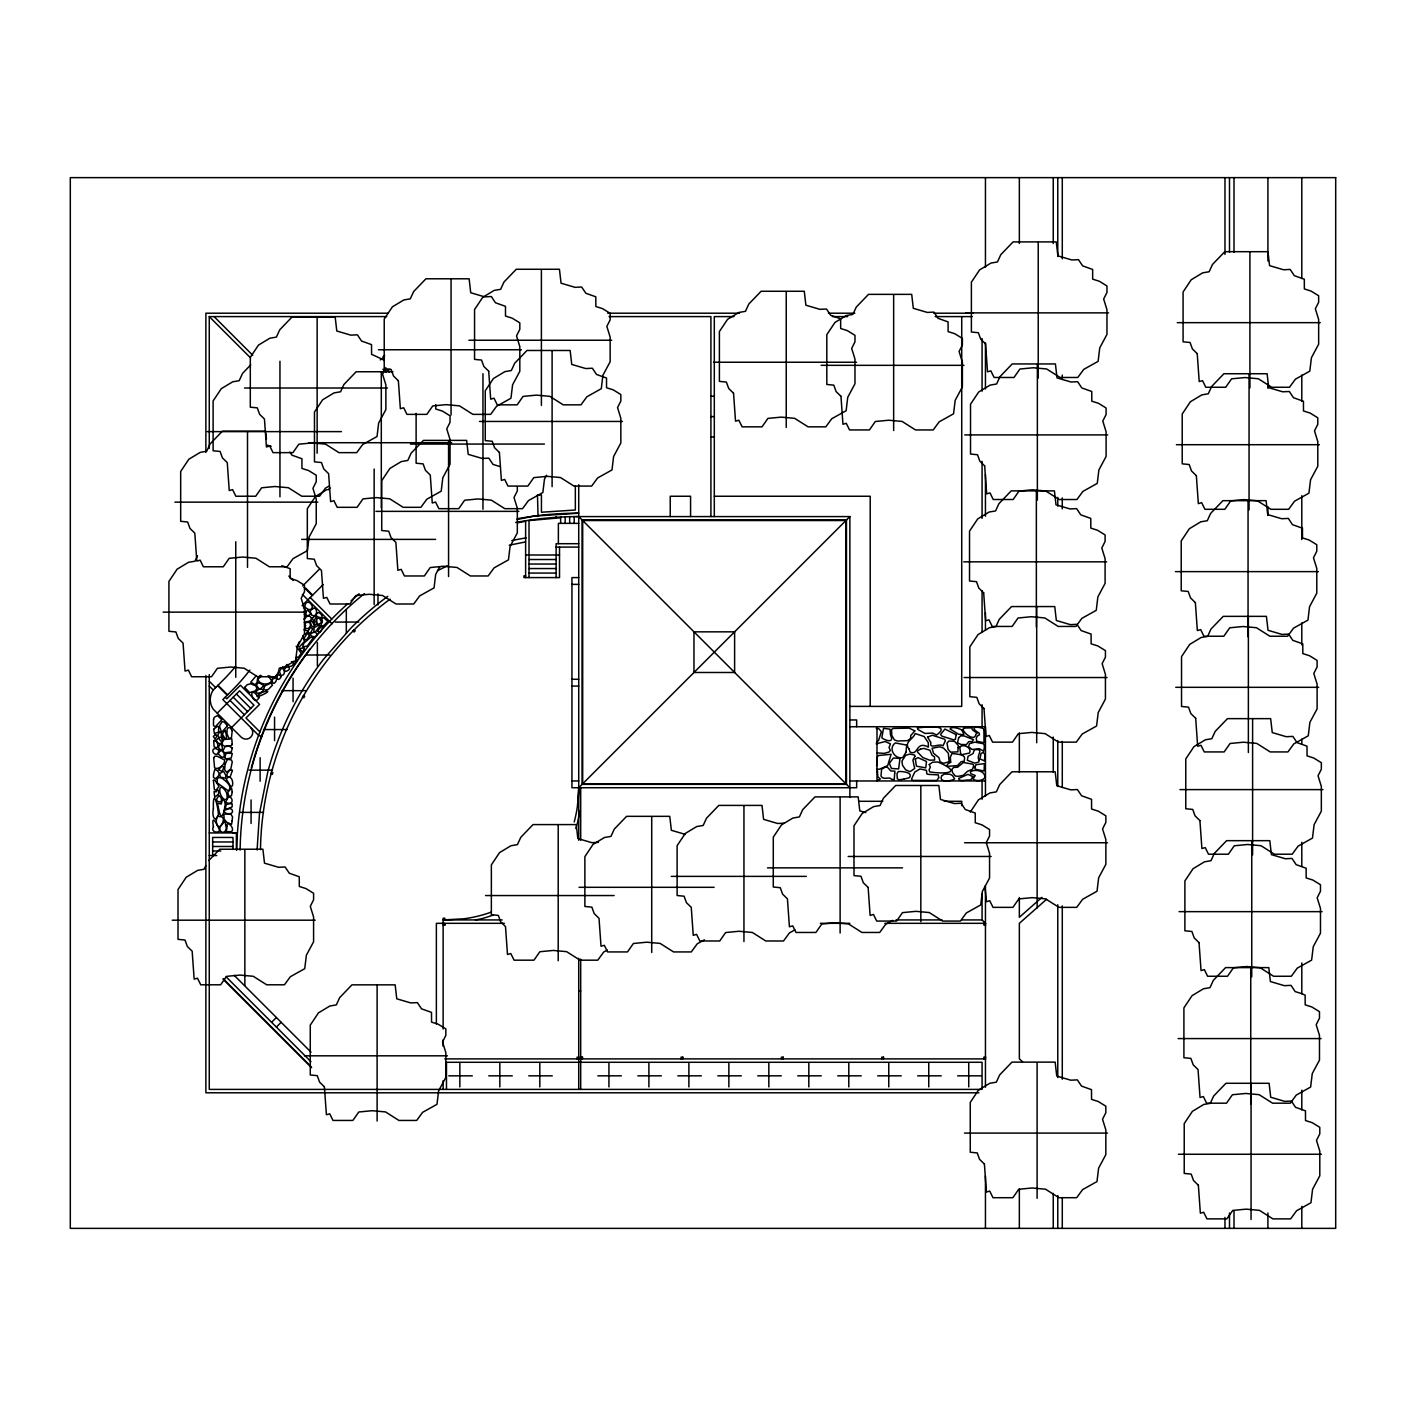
<?xml version="1.0" encoding="UTF-8"?>
<svg xmlns="http://www.w3.org/2000/svg" width="1406" height="1406" viewBox="0 0 1406 1406"><rect width="100%" height="100%" fill="white"/><g stroke="black" fill="none" stroke-linecap="round" stroke-linejoin="round"><path stroke-width="1.5" d="M236.753 849.962C238.141 757.324 278.652 665.46 347.88 603.613M240.127 850.103C241.393 751.859 287.738 655.143 364.453 593.578M257.087 849.997L259.495 813.512L267.72 772.193A322.15 322.15 0 0 1 323.31 659.537L351.078 627.884A322.15 322.15 0 0 1 387.775 596.32M260.497 849.628C261.744 751.982 311.077 656.497 390.13 599.167M577.585 804.988L578.727 787.729L849.874 516.582L575.704 516.582M286.648 664.44C287.457 666.672 282.975 670.117 282.659 666.672M579.834 811.034L577.497 822.826A135.574 135.574 0 0 1 575.827 828.503M876.676 765.69L876.957 757.887L878.205 755.532L891.14 754.301L887.661 765.602L879.031 769.363L876.905 768.924M299.39 641.558L297.527 645.67L299.232 647.111L304.381 641.523L302.817 635.828M197.508 555.739L194.995 561.222L188.509 562.312L177.086 569.202L168.913 581.451L168.913 631.276L175.891 631.962L178.228 638.394L183.061 643.122L185.047 671.066L188.369 670.117L191.638 676.743L211.533 676.743L217.42 668.307L230.777 667.024L244.169 668.237L257.597 676.743L275.33 676.743L281.253 668.658L295.647 660.609L297.264 647.164L304.487 633.667L304.487 608.956L301.183 598.271L304.487 591.75L304.487 585.23L296.894 580.537L290.198 578.411L290.163 568.709L281.833 565.669M205.768 865.621L204.098 869.277L197.613 870.384L186.19 877.274L178.017 889.506L178.017 939.349L184.994 940.034L187.332 946.466L192.165 951.194L194.151 979.121L197.473 978.189L200.742 984.798L220.637 984.798L226.524 976.362L239.881 975.079L253.256 976.291L266.701 984.798L284.434 984.798L290.357 976.713L304.751 968.664L306.367 955.236L313.591 941.739L313.591 917.011L310.287 906.343L313.591 899.805L313.591 893.285L305.998 888.592L299.302 886.465L299.25 876.764L289.267 873.214L285.119 866.975L278.511 867.291L264.504 863.161L262.904 849.224L219.723 849.224L208.809 860.56M385.877 367.634L382.573 374.172L385.877 384.857L385.877 409.568L378.653 423.065L377.036 436.51L362.643 444.542L356.72 452.644L338.969 452.644L325.542 444.12L312.167 442.908L298.81 444.208L292.923 452.644L273.028 452.644L269.759 446.018L266.437 446.967L264.451 419.023L259.618 414.295L257.28 407.863L250.303 407.178L250.303 357.335L258.458 345.103L269.882 338.213L276.367 337.106L279.724 329.812L291.991 317.053L335.19 317.053L336.79 331.008L350.797 335.138L357.405 334.821L361.553 341.043L371.536 344.611L371.588 354.312L384.348 360.182M439.797 566.723L435.667 574.439L434.05 587.884L419.656 595.916L413.733 604L396 604L382.573 595.494L369.18 594.281L355.823 595.564L349.936 604L330.041 604L326.772 597.392L323.45 598.323L321.464 570.397L316.631 565.669L314.294 559.236L307.316 558.551L307.316 508.708L315.489 496.476L326.913 489.587M546.547 475.246L544.474 479.112L542.857 492.539L528.463 500.589L522.54 508.673L504.807 508.673L491.379 500.167L477.987 498.954L464.63 500.237L458.743 508.673L438.848 508.673L435.579 502.047L432.257 502.997L430.271 475.052L425.438 470.325L423.118 463.892L416.123 463.207L416.123 413.382M970.298 812.07L978.471 799.838L989.894 792.949L996.379 791.842L999.719 784.548L1012.004 771.789L1055.185 771.789L1056.785 785.726L1070.792 789.856L1077.4 789.539L1081.565 795.761L1091.548 799.329L1091.583 809.03L1098.279 811.157L1105.872 815.849L1105.872 822.369L1102.568 828.907L1105.872 839.575L1105.872 864.303L1098.648 877.801L1097.032 891.228L1082.638 899.278L1076.715 907.362L1058.982 907.362L1045.554 898.856L1032.162 897.643L1018.805 898.926L1012.918 907.362L993.023 907.362L989.754 900.736L986.432 901.685L984.938 886.29M304.153 612.541L305.155 609.94L303.344 606.337M387.986 369.198L386.211 371.518L382.907 369.251M256.384 675.513L250.76 682.191L255.101 684.704L256.947 682.718L257.755 677.569L260.391 675.267M250.725 364.892L242.535 373.416L239.196 380.692L232.711 381.799L221.287 388.689L213.114 400.938L213.114 450.764L220.092 451.449L222.429 457.881L227.262 462.609L229.248 490.553L232.57 489.604L235.839 496.23L255.734 496.23L261.621 487.794L274.978 486.511L288.353 487.724L301.798 496.23L319.531 496.23L325.454 488.146L329.039 486.125M302.659 585.933L319.373 569.202M250.76 727.552A6.784 6.784 0 0 1 250.76 737.148A6.784 6.784 0 0 1 241.182 737.148L213.237 709.204A16.977 16.977 0 0 1 213.237 690.03L222.833 680.434A197.402 197.402 0 0 0 235.54 666.444M302.097 605.652L323.204 584.545M217.209 713.176L239.582 690.803L253.959 705.179L231.603 727.552M271.586 1022.285L276.384 1017.505M276.384 1027.083L281.165 1022.285M328.09 489.886L330.094 487.917M304.258 618.658L305.383 617.269L304.399 614.088M278.74 669.221C282.237 663.175 288.23 675.899 280.743 675.319L279.214 670.592M1041.951 897.344L1019.35 917.292L1019.35 897.538M1046.556 899.313L1019.35 923.32L1019.35 1058.894L1022.549 1061.723M351.078 600.801L359.092 593.771M380.235 359.918L382.274 358.46L384.137 360.674M384.682 355.437L382.819 357.071L384.33 358.231M261.604 675.759L258.089 679.098C258.388 684.81 269.267 685.759 271.622 680.803L268.054 675.565M607.287 950.069L603.684 952.073L597.778 960.175L580.028 960.175L566.6 951.651L553.208 950.438L539.851 951.739L533.964 960.175L514.086 960.175L510.8 953.549L507.496 954.498L505.492 926.554L500.659 921.826L498.339 915.394L491.362 914.708L491.362 864.866L499.517 852.634L510.94 845.744L517.426 844.637L520.782 837.343L533.05 824.584L576.249 824.584L577.848 838.538L591.838 842.669L598.464 842.352M704.406 939.823L697.218 943.83L691.295 951.932L673.562 951.932L660.117 943.408L646.742 942.196L633.385 943.496L627.498 951.932L607.603 951.932L604.334 945.307L601.012 946.238L599.026 918.311L594.193 913.584L591.856 907.151L584.878 906.466L584.878 856.623L593.051 844.391L604.475 837.501L610.96 836.394L614.299 829.101L626.584 816.341L669.766 816.341L671.365 830.296L685.372 834.408M794.847 929.876L789.451 932.899L783.529 940.983L765.778 940.983L752.351 932.477L738.976 931.264L725.619 932.547L719.731 940.983L699.837 940.983L696.568 934.357L693.246 935.306L691.26 907.362L686.427 902.652L684.089 896.202L677.112 895.517L677.112 845.691L685.267 833.459L696.691 826.57L703.176 825.463L706.533 818.169L718.8 805.41L761.999 805.41L763.599 819.346L777.606 823.477L784.214 823.16M892.81 920.35L885.622 924.375L879.699 932.459L861.966 932.459L848.539 923.953L835.146 922.74L821.789 924.023L815.902 932.459L796.007 932.459L792.738 925.851L789.416 926.782L787.43 898.856L782.597 894.128L780.26 887.696L773.282 887.01L773.282 837.168L781.455 824.935L792.879 818.046L799.364 816.939L802.703 809.645L814.988 796.886L858.17 796.886L859.769 810.84L865.78 812.598M305.155 634.211L307.51 632.19L307.352 630.749L303.924 629.783M437.53 570.678L447.161 565.915M304.1 619.554L306.367 616.847C309.513 614.123 313.52 618.833 309.865 620.977L304.241 622.436M876.43 742.421L878.522 740.593L881.369 731.718L878.803 728.66L876.219 728.326M517.303 519.447L534.034 516.125L578.727 513.19A342.343 342.343 0 0 0 517.18 518.761M517.496 522.856L525.616 521.239L525.616 577.585M509.271 545.177L525.616 541.925M475.439 919.928L481.625 918.698A135.574 135.574 0 0 0 492.908 915.13M878.152 779.996L880.367 778.959L877.836 776.85L877.467 770.804M876.237 743.809L885.182 741.524L890.473 743.897L889.031 747.5L890.367 750.488L888.979 752.017L884.427 753.352L877.239 752.966M560.643 517.76L529.008 520.572L529.008 577.585M965.588 312.87L1108.561 312.87M388.144 313.204L205.874 313.204L205.874 452.328M607.744 313.204L739.503 313.204M828.415 313.204L854.76 313.204M933.777 313.204L973.268 313.204M209.266 448.321L209.266 316.596L386.703 316.596M609.062 316.596L710.909 316.596L710.909 516.582M733.985 316.596L714.301 316.596L714.301 516.582M832.387 316.596L847.695 316.596M935.166 316.596L972.337 316.596M1177.279 322.659L1320.252 322.659M468.883 340.234L611.733 340.234M378.442 349.76L521.415 349.76M713.598 362.238L856.57 362.238M821.139 365.332L963.989 365.332M392.942 371.746L356.175 371.746L343.89 384.506L340.551 391.799L334.066 392.889L322.642 399.779L314.469 412.028L314.469 461.853L321.447 462.539L323.784 468.971L328.617 473.699L330.603 501.643L333.925 500.694L337.194 507.32L357.089 507.32L362.976 498.884L376.333 497.601L389.726 498.814L403.153 507.32L420.886 507.32L426.809 499.235L441.203 491.186L442.82 477.759L450.043 464.244L450.043 439.533L446.739 428.865L450.043 422.327L450.043 415.807L442.451 411.114L435.755 408.988L435.737 404.664M244.503 388.021L387.476 388.021M710.909 396.246L714.301 396.246M710.909 416.598L714.301 416.598M479.464 421.449L622.436 421.449M265.558 431.185L222.376 431.185L210.092 443.945L206.752 451.238L200.267 452.345L188.843 459.235L180.671 471.467L180.671 521.31L187.648 521.995L189.986 528.428L194.819 533.155L196.805 561.099L200.127 560.15L203.395 566.776L223.29 566.776L229.178 558.34L242.535 557.04L255.927 558.252L269.354 566.776L287.088 566.776L293.01 558.674L307.404 550.642L309.021 537.197L316.245 523.7L316.245 498.989L312.94 488.304L316.245 481.766L316.245 475.246L308.652 470.571L301.956 468.444L301.921 458.743L291.938 455.175L289.864 452.064M207.315 431.624L341.43 431.624M964.727 434.911L1107.7 434.911M710.909 436.932L714.301 436.932M308.67 442.714L451.642 442.714M410.447 444.068L544.438 444.068M1176.418 444.7L1319.39 444.7M714.301 496.248L870.209 496.248L870.209 706.392M174.871 502.153L317.844 502.153M375.947 511.362L518.902 511.362M578.727 523.366L558.375 523.366L558.375 543.7M301.64 539.394L435.632 539.394M578.727 543.7L556.126 543.7L556.126 577.585M556.126 547.092L578.727 547.092M525.616 555.001L559.518 555.001M529.008 559.518L556.126 559.518M963.725 561.838L1106.698 561.838M529.008 564.034L556.126 564.034M529.008 568.551L556.126 568.551M1175.416 571.627L1318.389 571.627M529.008 573.068L556.126 573.068M525.616 575.898L523.928 575.898L523.928 577.585L559.518 577.585L559.518 547.092M578.727 577.585L571.943 577.585L571.943 787.729L856.658 787.729L856.658 780.963M571.943 584.369L578.727 584.369M163.114 612.137L306.086 612.137M335.261 622.067L358.776 622.067M306.315 655.003L329.848 655.003M964.059 677.534L1107.032 677.534M571.943 679.274L578.727 679.274M571.943 686.058L578.727 686.058M1175.732 687.323L1318.705 687.323M281.991 690.662L305.524 690.662M849.874 706.392L961.722 706.392L961.722 316.596M849.874 719.942L856.658 719.942L856.658 726.726M849.874 726.726L985.448 726.726L985.448 796.288M263.484 729.556L287 729.556M249.126 770.154L272.571 770.154M571.943 780.963L578.727 780.963M849.874 780.963L985.448 780.963M1179.968 789.61L1322.941 789.61M858.644 801.297L882.775 801.297M944.182 801.297L961.722 801.297L961.722 805.603M240.075 812.387L263.537 812.387M209.266 832.932L236.384 832.932L236.384 849.997M232.992 832.932L236.384 832.932M212.657 841.966L232.992 841.966M964.621 842.756L1107.471 842.756M212.657 846.482L232.992 846.482M212.657 850.999L220.795 850.999M209.266 855.533L216.717 855.533M848.187 856.465L991.16 856.465M767.483 867.854L902.511 867.854M671.312 876.377L806.341 876.377M579.079 887.309L714.107 887.309M485.562 895.552L614.141 895.552M1179.107 911.65L1322.079 911.65M502.188 919.928L443.136 919.928L463.787 918.803A132.182 132.182 0 0 0 491.063 912.195M896.026 919.928L942.02 919.928M961.722 919.928L982.073 919.928L985.448 923.32M172.217 920.192L315.19 920.192M504.367 923.32L436.37 923.32L436.37 1023.902M820.331 923.32L849.804 923.32M884.813 923.32L985.764 923.32M443.136 925.007L445.122 925.007M985.764 925.007L983.796 925.007L983.796 923.32M578.727 991.107L580.696 991.107M1178.105 1038.577L1321.078 1038.577M304.469 1055.818L447.442 1055.818M579.026 1057.207L577.058 1057.207L577.058 1058.894M580.696 1057.207L582.682 1057.207M683.017 1057.207L681.031 1057.207L681.031 1058.894M783.353 1057.207L781.385 1057.207L781.385 1058.894M883.706 1057.207L881.72 1057.207L881.72 1058.894M985.764 1057.207L983.796 1057.207L983.796 1058.894M444.806 1058.894L985.764 1058.894M448.778 1075.836L472.311 1075.836M488.761 1075.836L512.294 1075.836M528.744 1075.836L552.259 1075.836M597.866 1075.836L621.382 1075.836M637.849 1075.836L661.365 1075.836M677.815 1075.836L701.348 1075.836M717.798 1075.836L741.314 1075.836M757.764 1075.836L781.297 1075.836M797.747 1075.836L821.28 1075.836M837.73 1075.836L861.245 1075.836M877.696 1075.836L901.228 1075.836M917.679 1075.836L941.212 1075.836M957.662 1075.836L981.177 1075.836M981.072 1089.404L209.266 1089.404L209.266 674.599M978.875 1092.796L205.874 1092.796L205.874 675.548M964.463 1133.095L1107.436 1133.095M1178.421 1154.256L1321.394 1154.256M291.446 661.646L294.153 663.72L291.341 666.303L288.88 666.462L287.228 664.616M390.165 369.18L387.828 369.989L389.198 372.151M383.645 370.639L386.386 371.992M270.796 773.898L272.377 774.319L272.817 772.685L271.235 772.245M267.158 445.14L271.165 446.317M499.64 466.476L492.996 464.384L488.849 458.145L482.223 458.461L468.216 454.349L466.616 440.394L423.434 440.394L411.15 453.154L407.81 460.447L401.325 461.555L389.901 468.444L381.729 480.676L381.729 530.519L388.724 531.204L391.044 537.637L395.877 542.365L397.863 570.291L401.185 569.36L404.453 575.968L424.348 575.968L430.236 567.532L443.593 566.249L456.985 567.462L470.412 575.968L488.146 575.968L494.068 567.883L508.462 559.852L510.079 546.407L517.32 532.909L517.32 508.181L514.016 497.513L517.32 490.975L517.32 486.634M1301.815 993.691L1295.154 991.582L1291.007 985.36L1284.399 985.676L1270.391 981.546L1268.792 967.609L1225.593 967.609L1213.325 980.369L1209.968 987.662L1203.483 988.77L1192.06 995.659L1183.905 1007.891L1183.905 1057.716L1190.882 1058.402L1193.219 1064.852L1198.053 1069.562L1200.039 1097.506L1203.36 1096.557L1206.629 1103.183L1226.524 1103.183L1232.412 1094.747L1245.769 1093.464L1259.143 1094.676L1272.571 1103.183L1290.321 1103.183L1296.244 1095.098L1310.638 1087.049L1312.255 1073.622L1319.478 1060.124L1319.478 1035.396L1316.174 1024.728L1319.478 1018.19L1319.478 1011.67L1311.868 1006.977L1305.19 1004.851L1305.137 995.149L1301.815 993.691L1301.798 962.934M261.92 736.586L258.722 735.496L222.833 699.608L232.412 690.03A197.402 197.402 0 0 0 249.829 670.117M303.274 695.513L304.68 696.339L303.837 697.798L302.413 696.989M278.441 671.189C279.882 674.142 272.289 681.225 269.741 675.794M293.274 661.382L295.453 662.033L296.842 660.978L296.315 657.217M332.062 623.807L302.378 594.422M849.874 787.729L578.727 516.582A338.951 338.951 0 0 0 515.703 522.487M214.064 316.596L252.746 355.296M209.266 316.596L250.549 357.88M354.066 629.677L355.226 630.837L354.031 632.032L352.871 630.872M305.787 588.27L312.642 595.107M304.03 587.304L312.237 595.511M288.792 576.056L293.239 580.502M310.251 597.515L331.763 619.027M236.384 694.002L250.76 708.378M233.185 697.2L247.579 711.577M218.035 685.232L227.614 694.828M217.631 685.636L227.227 695.214M230.004 700.399L244.38 714.775M209.266 681.26L215.645 687.622M225.224 697.218L226.805 698.8L240.391 685.214L259.565 704.388L245.98 717.974L259.934 731.928M209.266 686.058L213.237 690.03M234.222 975.342L311.042 1052.163M226.173 976.871L310.954 1061.671M223.115 978.611L310.814 1066.328M223.22 979.297L311.622 1067.681M296.174 646.215L301.288 653.298L298.16 657.674L296.719 656.76M265.787 433.189L266.472 439.164M1301.798 177.631L1301.798 278.546M1301.798 375.05L1301.798 401.378M1301.798 495.703L1301.798 539.57M1301.798 622.928L1301.798 644.862M1301.798 739.187L1301.798 743.581M1301.798 842.299L1301.798 866.43M1301.798 1090.177L1301.798 1109.914M1301.798 1206.436L1301.798 1228.369M1267.913 177.631L1267.913 260.989M1267.913 383.838L1267.913 388.214M1267.913 506.67L1267.913 515.44M1267.913 1213.009L1267.913 1228.369M1252.605 719.222L1252.605 854.813M1251.744 841.263L1251.744 976.836M1251.059 1083.885L1251.059 1219.459M1250.742 968.189L1250.742 1103.78M1249.916 252.289L1249.916 387.863M1249.055 374.312L1249.055 509.903M1248.37 616.935L1248.37 752.526M1248.053 501.257L1248.053 636.83M1234.011 177.631L1234.011 252.219M1234.011 1210.812L1234.011 1228.369M1229.494 177.631L1229.494 252.219M1229.494 1213.009L1229.494 1228.369M1224.977 177.631L1224.977 254.416M1224.977 1217.403L1224.977 1228.369M1062.286 177.631L1062.286 258.792M1062.286 375.05L1062.286 379.444M1062.286 497.9L1062.286 508.867M1062.286 741.384L1062.286 787.448M1062.286 905.903L1062.286 1079.21M1062.286 1197.648L1062.286 1228.369M1057.769 177.631L1057.769 256.472M1057.769 497.39L1057.769 506.142M1057.769 740.487L1057.769 786.481M1057.769 904.726L1057.769 1077.488M1057.769 1195.557L1057.769 1228.369M1053.252 177.631L1053.252 243.449M1053.252 737.078L1053.252 772.175M1053.252 1193.342L1053.252 1228.369M1038.226 242.5L1038.226 378.073M1037.364 364.523L1037.364 500.114M1037.136 772.369L1037.136 907.96M1037.101 1062.708L1037.101 1198.299M1036.697 607.146L1036.697 742.737M1036.363 491.467L1036.363 627.041M1019.35 177.631L1019.35 243.484M1019.35 732.93L1019.35 772.421M1019.35 1189.142L1019.35 1228.369M985.448 177.631L985.448 267.298M985.448 342.923L985.448 388.97M985.448 474.507L985.448 516.178M985.448 612.682L985.448 630.222M985.448 886.079L985.448 1087.225M985.448 1175.891L985.448 1228.369M982.073 338.53L982.073 391.167M982.073 461.344L982.073 518.375M982.073 590.748L982.073 632.419M982.073 704.793L982.073 726.726M982.073 780.963L982.073 799.258M982.073 894.04L982.073 919.928M982.056 1089.404L982.073 1062.286L446.475 1062.286L446.475 1089.404M968.734 1063.393L968.734 1086.908M928.751 1063.393L928.751 1086.908M920.825 786.077L920.825 921.651M893.654 294.944L893.654 430.535M888.768 1063.393L888.768 1086.908M883.39 1057.207L883.39 1058.894M876.993 726.726L876.993 780.963M849.874 516.582L849.874 797.413M848.802 1063.393L848.802 1086.908M840.12 797.483L840.12 933.057M808.819 1063.393L808.819 1086.908M786.235 291.85L786.235 427.442M783.054 1057.207L783.054 1058.894M768.836 1063.393L768.836 1086.908M743.95 805.99L743.95 941.581M728.87 1063.393L728.87 1086.908M690.574 516.582L690.574 496.248L670.24 496.248L670.24 516.582M688.887 1063.393L688.887 1086.908M682.701 1057.207L682.701 1058.894M651.716 816.939L651.716 952.512M648.904 1063.393L648.904 1086.908M608.939 1063.393L608.939 1086.908M582.365 1057.207L582.365 1058.894M580.696 787.729L580.696 840.226M580.696 959.12L580.696 1089.404M578.727 484.736L578.727 840.313M578.727 958.294L578.727 1089.404M575.335 485.931L575.335 510.009L541.433 512.241L541.433 495.035L537.479 495.017L538.041 515.861M574.193 516.582L574.193 522.839M569.676 516.582L569.676 522.839M565.159 516.582L565.159 522.839M560.643 516.582L560.643 523.366M558.2 825.181L558.2 960.755M556.126 516.582L556.126 518.058M552.101 351.078L552.101 486.652M541.398 269.847L541.398 405.438M539.816 1063.393L539.816 1086.908M499.833 1063.393L499.833 1086.908M482.961 373.68L482.961 509.271M459.85 1063.393L459.85 1086.908M451.062 279.39L451.062 414.963M448.567 440.992L448.567 576.565M444.841 919.84L444.841 918.223L443.136 918.223L443.136 1029.034M444.806 923.32L444.806 925.007M443.136 1039.86L443.136 1046.363M443.136 1080.687L443.136 1089.404M381.307 372.326L381.307 507.918M377.968 593.842L377.968 604.914M377.107 985.448L377.107 1121.021M374.154 469.024L374.154 604.598M346.315 609.624L346.315 633.139M317.141 317.651L317.141 453.224M317.387 642.56L317.387 666.075M293.063 678.202L293.063 701.735M279.952 361.237L279.952 496.81M274.557 717.113L274.557 740.628M260.128 757.711L260.128 781.226M251.076 799.944L251.076 823.459M247.509 431.783L247.509 567.356M244.855 849.822L244.855 985.395M235.751 541.749L235.751 677.323M232.992 849.505L232.992 837.449L212.657 837.449L212.657 855.533M578.727 787.729A132.182 132.182 0 0 1 574.21 821.948M251.323 767.799A338.951 338.951 0 0 1 309.812 649.185M511.784 540.589A322.15 322.15 0 0 1 526.283 537.848M224.732 757.5L225.681 758.941L231.217 758.098L232.289 753.44L226.208 753.212L224.732 757.5M283.977 669.168L285.541 671.523C293.098 669.168 287.914 664.493 284.17 669.08M950.667 762.21L947.363 764.337L947.345 766.34L957.433 765.62L961.229 761.665L964.129 761.314L964.586 758.221C965.518 754.512 954.885 753.704 951.862 753.616L950.351 757.289L950.667 762.21M959.718 747.043L960.614 753.651L962.073 754.635L969.472 753.054C972.372 747.869 963.321 743.37 959.718 747.043M905.991 752.263L902.775 757.535C894.743 759.679 887.696 748.115 895.394 742.948L906.659 745.092L905.991 752.263M213.378 780.348L214.362 789.469L216.049 790.295L219.02 786.376L214.749 779.961L213.378 780.348M227.104 826.043L226.261 831.667L231.656 831.614C235.013 828.556 227.895 820.735 226.454 825.023L227.104 826.043M889.33 763.335L891.439 768.467L898.662 768.941L899.963 758.467L893.372 757.992L889.33 763.335M904.058 779.065L899.014 779.803L897.274 778.748L897.01 773.687L898.206 771.613C901.65 771.121 913.636 772.245 909.383 777.746L904.058 779.065M914.814 730.909L910.719 735.566L910.578 738.414L907.573 740.646L897.432 741.032L894.392 739.908L891.791 735.356L891.562 729.609L893.074 728.431L909.172 728.132L914.814 730.909M983.919 729.767L983.989 742.737L976.695 741.19L976.239 738.519L977.117 736.146L979.437 734.811L979.156 733.106C967.539 726.34 978.453 726.304 983.567 728.747L983.919 729.767M984.973 754.565L984.446 760.945L979.929 758.853L981.019 753.563L983.181 752.351L984.973 754.565M221.515 733.211L221.129 737.271L218.914 737.675L217.877 734.916L219.688 731.665L221.515 733.211M227.491 725.724L222.271 731.718L221.111 731.067L219.477 725.848L222.253 721.647L224.099 721.946L227.491 725.724M232.113 820.876L231.603 824.303L226.788 822.299L224.081 819.013L223.888 814.338L228.668 813.652L231.269 814.759L232.535 816.868L232.113 820.876M221.533 798.186L221.146 802.105L216.981 801.227L216.647 798.977L218.949 795.55L221.533 798.186M938.698 777.764L936.923 780.453L912.722 780.4L911.51 779.082L914.726 772.122L919.981 768.941L926.449 770.33L926.835 773.845L928.101 774.355L938.294 774.899L938.698 777.764M213.413 826.675C210.548 831.579 217.122 833.635 219.635 830.858C218.774 827.097 210.724 811.367 213.413 826.675M213.554 719.503L213.448 725.391L215.118 726.955L221.849 719.784L217.455 715.531L214.257 717.359L213.554 719.503M232.201 730.821L231.463 737.693L228.844 738.431L226.946 733.457L227.122 729.345L227.93 727.851L230.18 727.605L232.201 730.821M272.254 679.485C272.202 690.75 281.921 673.228 272.254 679.485M324.399 1086.82L326.403 1114.747L329.725 1113.816L332.994 1120.441L352.871 1120.441L358.776 1112.005L372.115 1110.705L385.508 1111.918L398.935 1120.441L416.686 1120.441L422.608 1112.339L436.985 1104.308L438.619 1090.863L445.843 1077.365L445.843 1052.637L442.539 1041.969L445.843 1035.431L445.843 1028.911L438.233 1024.236L431.554 1022.109L431.501 1012.39L421.519 1008.84L417.371 1002.601L410.745 1002.917L396.756 998.805L395.156 984.85L351.957 984.85L339.69 997.61L336.333 1004.903L329.848 1006.011L318.424 1012.9L310.269 1025.132L310.269 1074.975L317.246 1075.66L319.584 1082.093L324.399 1086.82M398.373 380.762L400.359 408.689L403.68 407.758L406.949 414.366L426.844 414.366L432.732 405.93L446.089 404.647L459.481 405.859L472.908 414.366L490.659 414.366L496.564 406.281L510.958 398.25L512.592 384.805L519.816 371.307L519.816 346.579L516.512 335.911L519.816 329.373L519.816 322.853L512.206 318.178L505.51 316.034L505.475 306.332L495.492 302.782L491.344 296.543L484.719 296.859L470.711 292.747L469.129 278.792L425.93 278.792L413.645 291.552L410.306 298.845L403.821 299.953L392.397 306.842L384.225 319.074L384.225 368.917L391.219 369.602L393.539 376.035L398.373 380.762M488.708 371.219L490.694 399.163L494.016 398.214L497.285 404.84L517.18 404.84L523.067 396.404L536.424 395.121L549.816 396.334L563.244 404.84L580.977 404.84L586.9 396.756L601.293 388.706L602.91 375.279L610.151 361.764L610.151 337.053L606.847 326.385L610.151 319.847L610.151 313.327L602.541 308.635L595.845 306.508L595.81 296.807L585.827 293.239L581.662 287.017L575.054 287.334L561.047 283.204L559.447 269.267L516.266 269.267L503.981 282.026L500.641 289.32L494.156 290.409L482.733 297.299L474.56 309.548L474.56 359.374L481.537 360.059L483.875 366.491L488.708 371.219M499.411 452.451L501.397 480.377L504.719 479.446L507.988 486.072L527.883 486.072L533.77 477.636L547.127 476.335L560.519 477.548L573.947 486.072L591.68 486.072L597.603 477.97L611.997 469.938L613.614 456.493L620.837 442.995L620.837 418.267L617.533 407.599L620.837 401.061L620.837 394.541L613.244 389.866L606.548 387.74L606.513 378.021L596.531 374.471L592.365 368.231L585.757 368.548L571.75 364.435L570.151 350.481L526.969 350.481L514.684 363.24L511.345 370.534L504.859 371.641L493.436 378.53L485.263 390.763L485.263 440.605L492.241 441.291L494.578 447.723L499.411 452.451M733.545 393.223L735.531 421.167L738.853 420.218L742.122 426.844L762.017 426.844L767.904 418.408L781.261 417.125L794.636 418.338L808.081 426.844L825.814 426.844L831.737 418.76L846.131 410.71L847.748 397.283L854.971 383.785L854.971 359.057L851.667 348.389L854.971 341.851L854.971 335.331L847.379 330.638L840.683 328.512L840.63 318.811L830.647 315.243L826.5 309.021L819.891 309.338L805.884 305.207L804.285 291.27L761.103 291.27L748.818 304.03L745.479 311.324L738.994 312.431L727.57 319.32L719.397 331.552L719.397 381.377L726.375 382.063L728.712 388.495L733.545 393.223M840.964 396.316L842.95 424.261L846.271 423.311L849.54 429.937L869.435 429.937L875.323 421.501L888.68 420.218L902.072 421.431L915.499 429.937L933.233 429.937L939.155 421.853L953.549 413.803L955.166 400.376L962.389 386.878L962.389 362.15L959.085 351.482L962.389 344.945L962.389 338.424L954.797 333.732L948.101 331.605L948.066 321.904L938.083 318.336L933.918 312.114L927.31 312.431L913.302 308.301L911.703 294.364L868.521 294.364L856.236 307.123L852.897 314.417L846.412 315.524L834.988 322.413L826.816 334.646L826.816 384.471L833.793 385.156L836.131 391.606L840.964 396.316M868.135 887.45L870.121 915.394L873.442 914.445L876.711 921.071L896.606 921.071L902.494 912.635L915.851 911.334L929.243 912.547L942.67 921.071L960.403 921.071L966.326 912.969L980.72 904.937L982.337 891.492L989.56 877.994L989.56 853.284L986.256 842.598L989.56 836.06L989.56 829.558L981.968 824.865L975.272 822.738L975.237 813.037L965.254 809.469L961.089 803.248L954.481 803.564L940.473 799.434L938.874 785.479L895.692 785.479L883.407 798.239L880.068 805.533L873.583 806.64L862.159 813.529L853.987 825.761L853.987 875.604L860.964 876.29L863.302 882.722L868.135 887.45M985.536 343.872L987.522 371.799L990.843 370.868L994.112 377.476L1014.007 377.476L1019.895 369.04L1033.252 367.757L1046.626 368.97L1060.071 377.476L1077.804 377.476L1083.727 369.391L1098.121 361.342L1099.738 347.915L1106.961 334.417L1106.961 309.689L1103.657 299.021L1106.961 292.483L1106.961 285.963L1099.369 281.27L1092.673 279.144L1092.638 269.442L1082.655 265.892L1078.49 259.653L1071.882 259.969L1057.874 255.857L1056.275 241.902L1013.093 241.902L1000.808 254.662L997.469 261.955L990.984 263.063L979.56 269.952L971.388 282.184L971.388 332.027L978.365 332.712L980.703 339.145L985.536 343.872M984.675 465.896L986.66 493.84L989.982 492.891L993.251 499.517L1013.146 499.517L1019.034 491.081L1032.391 489.798L1045.765 491.01L1059.21 499.517L1076.943 499.517L1082.866 491.432L1097.26 483.383L1098.877 469.955L1106.1 456.458L1106.1 431.73L1102.796 421.062L1106.1 414.524L1106.1 408.004L1098.49 403.311L1091.812 401.185L1091.759 391.483L1081.776 387.915L1077.629 381.694L1071.021 382.01L1057.013 377.88L1055.414 363.943L1012.215 363.943L999.947 376.703L996.608 383.996L990.105 385.103L978.699 391.993L970.527 404.225L970.527 454.05L977.504 454.736L979.841 461.168L984.675 465.896M983.673 592.84L985.659 620.767L988.98 619.835L992.249 626.443L1012.144 626.443L1018.032 618.007L1031.389 616.724L1044.763 617.937L1058.208 626.443L1075.942 626.443L1081.864 618.359L1096.258 610.327L1097.875 596.882L1105.098 583.385L1105.098 558.657L1101.794 547.989L1105.098 541.451L1105.098 534.93L1097.506 530.255L1090.81 528.111L1090.775 518.41L1080.792 514.86L1076.627 508.62L1070.019 508.937L1056.011 504.824L1054.412 490.87L1011.23 490.87L998.945 503.629L995.606 510.923L989.121 512.03L977.697 518.919L969.525 531.152L969.525 580.994L976.502 581.68L978.84 588.112L983.673 592.84M983.989 708.519L985.993 736.463L989.297 735.514L992.566 742.14L1012.461 742.14L1018.348 733.704L1031.705 732.421L1045.097 733.633L1058.525 742.14L1076.275 742.14L1082.181 734.055L1096.575 726.006L1098.209 712.578L1105.432 699.063L1105.432 674.353L1102.128 663.667L1105.432 657.147L1105.432 650.626L1097.822 645.934L1091.126 643.807L1091.091 634.106L1081.109 630.538L1076.961 624.317L1070.335 624.633L1056.345 620.503L1054.746 606.566L1011.547 606.566L999.279 619.325L995.923 626.619L989.437 627.709L978.014 634.598L969.841 646.848L969.841 696.673L976.836 697.358L979.156 703.791L983.989 708.519M984.411 1164.08L986.397 1192.024L989.719 1191.075L992.988 1197.701L1012.882 1197.701L1018.77 1189.265L1032.127 1187.982L1045.502 1189.195L1058.929 1197.701L1076.68 1197.701L1082.602 1189.617L1096.996 1181.567L1098.613 1168.14L1105.837 1154.642L1105.837 1129.914L1102.532 1119.246L1105.837 1112.708L1105.837 1106.188L1098.227 1101.496L1091.548 1099.369L1091.495 1089.668L1081.513 1086.1L1077.365 1079.878L1070.757 1080.195L1056.75 1076.065L1055.15 1062.128L1011.951 1062.128L999.684 1074.887L996.327 1082.181L989.842 1083.27L978.418 1090.177L970.263 1102.409L970.263 1152.235L977.24 1152.92L979.578 1159.352L984.411 1164.08M1197.227 353.662L1199.213 381.588L1202.534 380.657L1205.803 387.265L1225.698 387.265L1231.586 378.829L1244.943 377.546L1258.317 378.759L1271.745 387.265L1289.495 387.265L1295.418 379.181L1309.794 371.149L1311.429 357.704L1318.652 344.206L1318.652 319.478L1315.348 308.81L1318.652 302.272L1318.652 295.752L1311.042 291.077L1304.364 288.933L1304.311 279.232L1294.328 275.681L1290.181 269.442L1283.573 269.759L1269.565 265.646L1267.966 251.692L1224.767 251.692L1212.499 264.451L1209.142 271.745L1202.657 272.852L1191.234 279.741L1183.079 291.973L1183.079 341.816L1190.056 342.502L1192.393 348.934L1197.227 353.662M1196.348 475.685L1198.351 503.629L1201.655 502.68L1204.942 509.306L1224.819 509.306L1230.707 500.87L1244.064 499.587L1257.456 500.8L1270.883 509.306L1288.634 509.306L1294.539 501.221L1308.933 493.172L1310.568 479.745L1317.791 466.247L1317.791 441.519L1314.487 430.851L1317.791 424.313L1317.791 417.793L1310.181 413.1L1303.485 410.974L1303.45 401.272L1293.467 397.705L1289.32 391.483L1282.694 391.799L1268.704 387.669L1267.105 373.732L1223.905 373.732L1211.638 386.492L1208.281 393.785L1201.796 394.893L1190.372 401.782L1182.218 414.014L1182.218 463.839L1189.195 464.525L1191.515 470.975L1196.348 475.685M1195.364 602.629L1197.35 630.556L1200.671 629.624L1203.94 636.233L1223.835 636.233L1229.723 627.797L1243.08 626.514L1256.454 627.726L1269.882 636.233L1287.632 636.233L1293.555 628.148L1307.949 620.116L1309.566 606.671L1316.789 593.174L1316.789 568.446L1313.485 557.778L1316.789 551.24L1316.789 544.72L1309.179 540.045L1302.501 537.9L1302.448 528.199L1292.466 524.649L1288.318 518.41L1281.71 518.726L1267.702 514.614L1266.103 500.659L1222.904 500.659L1210.636 513.418L1207.279 520.712L1200.794 521.819L1189.371 528.709L1181.216 540.941L1181.216 590.784L1188.193 591.469L1190.531 597.902L1195.364 602.629M1195.68 718.308L1197.666 746.252L1200.988 745.303L1204.257 751.929L1224.151 751.929L1230.039 743.493L1243.396 742.21L1256.788 743.423L1270.216 751.929L1287.949 751.929L1293.872 743.844L1308.265 735.795L1309.882 722.368L1317.106 708.87L1317.106 684.142L1313.802 673.474L1317.106 666.936L1317.106 660.416L1309.513 655.723L1302.817 653.597L1302.782 643.895L1292.799 640.328L1288.634 634.106L1282.026 634.422L1268.019 630.292L1266.419 616.355L1223.238 616.355L1210.953 629.115L1207.613 636.408L1201.128 637.498L1189.704 644.405L1181.532 656.637L1181.532 706.462L1188.509 707.148L1190.847 713.58L1195.68 718.308M1199.916 820.594L1201.902 848.539L1205.223 847.59L1208.492 854.215L1228.387 854.215L1234.275 845.779L1247.632 844.496L1261.006 845.709L1274.434 854.215L1292.184 854.215L1298.107 846.131L1312.483 838.081L1314.118 824.654L1321.341 811.157L1321.341 786.429L1318.037 775.76L1321.341 769.223L1321.341 762.702L1313.731 758.01L1307.053 755.883L1307 746.182L1297.017 742.614L1292.87 736.393L1286.262 736.709L1272.254 732.579L1270.655 718.642L1227.456 718.642L1215.188 731.401L1211.831 738.695L1205.346 739.802L1193.922 746.691L1185.768 758.924L1185.768 808.749L1192.745 809.434L1195.082 815.884L1199.916 820.594M1199.037 942.635L1201.04 970.579L1204.344 969.63L1207.631 976.256L1227.508 976.256L1233.396 967.82L1246.753 966.52L1260.145 967.732L1273.572 976.256L1291.323 976.256L1297.228 968.154L1311.622 960.122L1313.257 946.677L1320.48 933.18L1320.48 908.469L1317.176 897.784L1320.48 891.246L1320.48 884.743L1312.87 880.051L1306.174 877.924L1306.139 868.223L1296.156 864.655L1292.009 858.433L1285.383 858.75L1271.393 854.62L1269.794 840.665L1226.594 840.665L1214.327 853.424L1210.97 860.718L1204.485 861.825L1193.061 868.715L1184.889 880.947L1184.889 930.79L1191.884 931.475L1194.204 937.907L1199.037 942.635M1198.369 1185.258L1200.355 1213.185L1203.677 1212.253L1206.946 1218.879L1226.84 1218.879L1232.728 1210.443L1246.085 1209.142L1259.477 1210.355L1272.905 1218.879L1290.638 1218.879L1296.56 1210.777L1310.954 1202.745L1312.571 1189.3L1319.795 1175.803L1319.795 1151.075L1316.491 1140.407L1319.795 1133.869L1319.795 1127.348L1312.202 1122.673L1305.506 1120.547L1305.471 1110.845L1295.488 1107.278L1291.323 1101.039L1284.715 1101.355L1270.708 1097.242L1269.108 1083.288L1225.927 1083.288L1213.642 1096.047L1210.302 1103.341L1203.817 1104.448L1192.393 1111.338L1184.221 1123.57L1184.221 1173.412L1191.198 1174.098L1193.536 1180.53L1198.369 1185.258M890.525 734.688L891.632 738.115C892.212 743.299 883.653 739.521 881.808 737.763L883.513 728.361L890.016 729.152L890.525 734.688M311.236 614.668C319.004 620.169 317.844 601.241 310.128 611.171L311.236 614.668M313.239 637.814L307.176 646.092L302.729 646.83L303.801 643.227L309.882 637.99L311.148 636.988L313.239 637.814M321.043 618.798C325.348 621.083 317.615 626.566 322.993 626.25L327.844 621.452L323.749 617.656L321.043 618.798M984.516 745.988L983.708 751.173L979.367 748.765L972.108 749.468L968.541 746.744L969.525 743.721L974.762 742.14L983.55 743.774L984.516 745.988M929.261 764.53L930.315 767.307L929.067 769.785L929.735 771.912C943.936 774.126 964.498 773.511 937.925 762.017L932.688 762.157L929.261 764.53M972.899 776.639L970.632 780.084C967.346 779.223 958.646 782.404 958.664 778.432L968.013 774.355L972.899 776.639M271.235 683L272.377 685.284L268.335 689.415L265.541 690.082L263.52 688.905L265.189 685.636L271.235 683M958.154 747.693L957.837 751.859L950.579 752.157L948.031 749.24L947.029 743.089L948.962 740.997L954.498 741.314L958.294 745.444L958.154 747.693M230.725 786.639C234.82 787.325 232.236 772.105 226.225 778.994L230.725 786.639M232.359 748.168L231.234 751.964L224.89 752.737L222.746 751.314L224.925 746.727L228.985 745.988L232.359 748.168M226.471 735.637L226.366 738.203L225.013 738.695L222.359 734.073L225.153 730.136L226.471 735.637M313.151 622.7L314.241 626.074C311.253 630.204 308.23 616.32 313.151 622.7M218.756 745.778L218.651 748.062C224.749 754.881 222.113 739.872 218.756 745.778M217.209 779.135L217.209 782.843L228.44 790.963C232.974 785.62 225.593 781.174 221.955 778.168L218.651 777.518L217.209 779.135M225.786 802.58C237.948 806.833 229.371 788.432 225.786 802.58M216.401 819.065C215.61 829.698 222.394 828.362 223.378 819.54A3.163 3.163 0 0 0 221.867 816.956L217.666 816.218L216.401 819.065M219.6 813.459C223.027 821.631 224.907 806.605 225.206 803.933L224.292 800.524L222.535 799.381L221.234 804.021L217.455 803.142L219.6 813.459M317 623.877L314.856 625.283L314.03 621.153L315.436 621.083L317.018 623.895M225.329 807.36L226.384 809.258L231.99 807.044A6.555 6.555 0 0 0 231.937 803.459L226.63 804.373L225.329 807.36M915.324 759.135L916.413 766.165L925.763 767.869L926.484 761.472L917.907 757.623L915.324 759.135M894.691 773.212L894.251 779.486L891.668 779.363C889.436 775.971 883.372 780.805 881 776.042L881.597 769.223L885.024 767.254L887.485 767.272L890.824 770.945L894.901 771.103L894.691 773.212M217.543 790.049L216.085 791.894L214.011 791.473L214.767 797.307L218.44 794.109L218.809 790.77L217.543 790.049M909.155 749.134L909.998 751.999C918.803 756.147 915.552 740.206 928.364 747.131L928.294 742.702L924.164 736.533L915.183 733.563C913.004 739.503 903.408 742.227 909.155 749.134M914.919 756.287L912.916 760.048L914.638 768.52L909.963 771.701L905.534 769.715L902.476 765.198L901.967 761.085L905.587 755.356L909.84 754.038L914.673 755.075L914.919 756.287M979.103 760.154L978.752 762.052L974.727 763.124L967.346 760.277L968.049 756.305L972.987 753.634L974.428 749.785C985.395 748.256 975.536 755.479 979.103 760.154M225.048 764.477L224.679 769.697L226.612 772.316L230.848 768.871L232.254 761.929L231.428 759.925L227.403 759.363L225.048 764.477M305.594 625.582L304.61 628.324L308.336 628.552L310.339 626.215L310.287 623.315C309.197 621.153 301.903 622.876 305.594 625.582M227.368 796.798L226.682 799.469L224.31 799.416C217.385 794.706 218.492 779.434 226.471 792.457L227.368 796.798M213.396 808.819C211.621 816.025 214.96 823.811 218.369 814.742C218.528 807.765 212.64 785.427 213.396 808.819M221.638 741.999C221.779 745.795 216.752 742.667 216.067 740.681L218.317 738.009L221.638 741.999M213.554 774.214L213.431 777.342L215.505 778.713L218.334 776.217L219.213 773.353L217.262 770.418L214.749 769.574L213.554 774.214M312.466 607.339L311.693 609.044L308.986 609.747L305.172 607.462C303.942 600.626 311.183 600.432 312.466 607.339M258.95 697.71C252.887 708.87 246.489 680.996 258.95 697.71M973.427 767.096L972.425 769.258L967.609 771.226L963.18 775.356L958.207 776.358L955.289 776.059L952.495 772.474L951.932 769.328L953.567 767.483L957.591 767.237L963.444 762.456L972.39 764.108L973.62 764.952L973.427 767.096M218.879 750.154C217.491 760.242 208.369 749.187 215.487 748.467L218.879 750.154M975.061 767.026L974.885 768.766L976.151 769.398L984.077 770.998L984.411 763.651L975.922 764.706L975.061 767.026M956.256 734.723L955.307 739.468L953.233 739.697L942.073 736.199L940.544 734.477L944.92 729.046L956.256 734.723M961.88 729.978L963.866 734.266L962.864 734.67L958.505 734.213L950.069 728.958C951.141 726.094 958.857 728.361 961.88 729.978M963.514 728.08L963.286 730.259C964.868 734.073 974.92 741.893 975.94 734.055C980.21 733.036 970.808 731.015 972.003 727.851L963.514 728.08M226.085 775.936L225.452 778.116L220.285 777.114L219.705 773.599L223.536 771.261L226.085 775.936M224.292 810.366C222.904 814.83 235.839 815.392 231.726 809.206L229.336 808.52L224.292 810.366M308.055 630.802L308.617 632.682L310.41 633.122L312.694 628.834L310.779 627.375L308.055 630.802M213.677 758.08L214.591 767.887C218.141 770.383 225.54 764.214 224.521 759.943L217.034 756.164L214.714 756.323L213.677 758.08M244.662 687.393L249.653 692.596L255.242 690.926L257.017 688.43L255.646 685.777L250.567 683.738L247.245 684.704L244.662 687.393M281.218 676.55C276.525 685.39 274.961 670.064 281.218 676.55M232.236 791.965L231.463 795.796L228.932 796.358L227.754 792.281L231.568 788.151L232.236 791.965M213.73 740.575L214.099 746.727C220.25 750.98 217.912 739.292 213.73 740.575M232.429 770.435L230.233 776.692C224.292 778.309 227.508 770.804 230.795 769.926L232.429 770.435M917.433 727.781L917.854 729.468L924.99 733.44L932.67 733.071L936.572 735.004C952.126 723.563 923.654 727.587 917.433 727.781M218.141 753.581C228 765.708 224.31 743.387 218.141 753.581M319.918 625.565L315.911 631.382L313.872 631.769L314.118 627.761L318.564 625.072L319.918 625.565M927.608 737.166L930.93 742.684C928.681 749.908 939.823 742.843 943.004 745.83L945.307 740.857L944.727 739.24L932.301 735.215L927.608 737.166M213.73 729.204L214.345 733.457L218.545 732.192L218.721 726.797L217.455 726.375L213.73 729.204M305.7 611.768L306.262 615.547L308.722 615.564L310.814 613.385L307.475 610.151L305.7 611.768M215.487 734.442L213.343 736.463L215.136 739.257L217.016 735.813L215.487 734.442M232.218 744.02L231.603 745.549L224.749 746.27L222.623 745.233L222.183 742.755L223.888 739.556L231.797 738.8L232.218 744.02M949.103 761.771L943.461 763.317L940.122 761.753L938.909 757.641L933.514 753.247L932.055 748.256L939.893 746.762L943.69 748.22L948.365 753.229L949.103 761.771M226.436 828.96C223.712 836.465 215.751 829.821 222.447 823.793L224.89 820.981L226.436 828.96M312.29 618.13L313.52 621.048L316.438 617.269L314.926 616.092L312.29 618.13M317.756 630.89C320.252 637.726 327.159 617.761 317.756 630.89M256.033 691.682C256.753 696.427 270.11 688.114 258.599 689.327L256.033 691.682M316.895 633.983C317.088 638.131 310.814 636.988 310.128 634.405L312.976 632.472L315.682 632.366L316.895 633.983M221.902 737.711L221.955 739.925C224.556 741.981 221.744 732.948 221.902 737.711M224.134 767.008L222.025 771.402L218.58 769.785L221.673 766.2L224.134 767.008M958.734 737.658L957.433 742.772L961.019 744.495L966.414 744.618L968.804 741.577L972.196 741.647L973.444 739.661L964.534 736.059L960.878 735.795L958.734 737.658M316.649 618.605L316.965 623.227L318.564 624.405L321.587 622.383L319.461 618.042L316.649 618.605M941.739 775.673C938.013 783.001 951.44 781.191 954.656 778.906L952.512 775.514L949.876 774.231L944.604 774.021L941.739 775.673M309.215 636.233L306.438 639.8L304.821 639.835L304.276 637.779L306.947 633.965L308.81 633.913L309.215 636.233M316.262 614.44L316.666 616.197C327.387 622.05 319.267 608.06 316.262 614.44M262.658 692.033C243.589 704.178 280.708 687.639 262.658 692.033M304.329 649.607L302.237 651.892L299.619 648.5L304.171 647.902L304.329 649.607M984.762 777.799C982.46 781.051 975.676 781.385 972.987 779.082L975.237 775.532L970.843 773.722L970.368 771.859C974.78 768.695 985.87 770.787 984.762 777.799M263.994 685.601L260.356 688.905L258.88 688.747L256.244 684.81L258.827 682.578L263.994 685.601M920.491 749.134L917.538 750.804L917.679 752.228L922.811 757.57L929.612 760.171L934.656 760.048L934.463 756.78L932.09 755.303L929.858 750.189L923.724 748.396L920.491 749.134M1335.7 177.631L70.3 177.631L70.3 1228.369L1335.7 1228.369L1335.7 177.631M846.482 519.974L582.102 519.974L582.102 784.355L846.482 784.355L846.482 519.974M845.92 520.536L582.682 520.536L582.682 783.775L845.92 783.775L845.92 520.536M734.617 631.839L693.966 631.839L693.966 672.49L734.617 672.49L734.617 631.839"/></g></svg>
